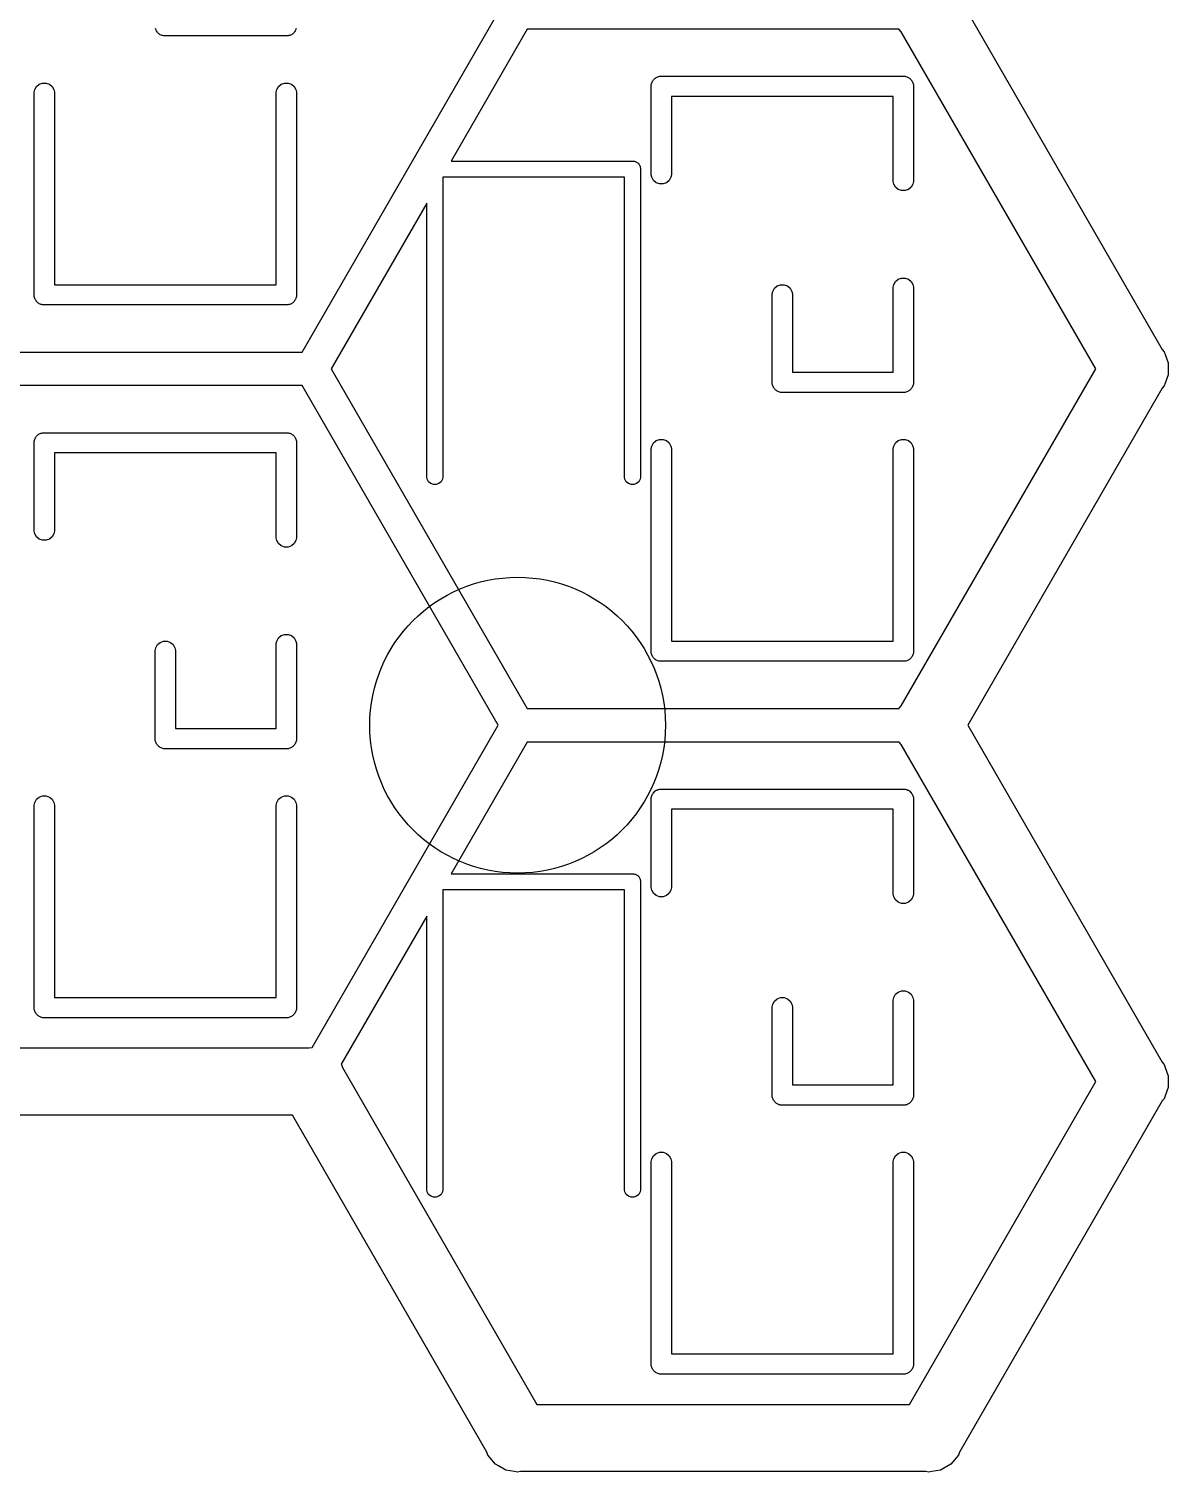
# Model space of a CAD drawing. Extents: x -0.7 to 56.4, y -0.3 to 45.3.
# Drawn here: x 47.88 to 56.36, y -0.25 to 10.48 of the extents above; entities that cross this region are included whole.
import ezdxf

# ---------------------------------------------------------------- set-up
doc = ezdxf.new("R2010")
doc.units = 0
doc.header["$MEASUREMENT"] = 0
doc.layers.add('BLACK', color=7, linetype='CONTINUOUS')

msp = doc.modelspace()

# ---------------------------------------------------------------- linework, layer by layer
at = {"layer": 'BLACK', "linetype": 'CONTINUOUS'}
for p, q in [((49.9171, 8.075), (51.3749, 10.6)), ((54.8679, 10.6), (56.3148, 8.09393)), ((48.8278, 10.474), (48.8266, 10.4805)), ((48.8311, 10.4682), (48.8278, 10.474)), ((48.8334, 10.4619), (48.8311, 10.4682)), ((48.8377, 10.4568), (48.8334, 10.4619)), ((48.841, 10.451), (48.8377, 10.4568)), ((48.8461, 10.4468), (48.841, 10.451)), ((48.8504, 10.4417), (48.8461, 10.4468)), ((48.8562, 10.4383), (48.8504, 10.4417)), ((48.8613, 10.434), (48.8562, 10.4383)), ((48.8675, 10.4318), (48.8613, 10.434)), ((48.8733, 10.4284), (48.8675, 10.4318)), ((48.8799, 10.4273), (48.8733, 10.4284)), ((48.8861, 10.425), (48.8799, 10.4273)), ((48.8928, 10.425), (48.8861, 10.425)), ((49.8059, 10.425), (48.8928, 10.425)), ((48.8928, 10.425), (48.8928, 10.425)), ((49.8126, 10.425), (49.8059, 10.425)), ((49.8059, 10.425), (49.8059, 10.425)), ((49.8188, 10.4273), (49.8126, 10.425)), ((49.8254, 10.4284), (49.8188, 10.4273)), ((49.8312, 10.4318), (49.8254, 10.4284)), ((49.8374, 10.434), (49.8312, 10.4318)), ((49.8425, 10.4383), (49.8374, 10.434)), ((49.8483, 10.4417), (49.8425, 10.4383)), ((49.8526, 10.4468), (49.8483, 10.4417)), ((49.8577, 10.451), (49.8526, 10.4468)), ((49.861, 10.4568), (49.8577, 10.451)), ((49.8653, 10.4619), (49.861, 10.4568)), ((49.8676, 10.4682), (49.8653, 10.4619)), ((49.8709, 10.474), (49.8676, 10.4682)), ((49.8721, 10.4805), (49.8709, 10.474)), ((51.5914, 10.475), (51.0256, 9.495)), ((54.3587, 10.475), (51.5914, 10.475)), ((54.3594, 10.4731), (54.3587, 10.475)), ((54.3736, 10.4561), (54.3594, 10.4731)), ((55.8205, 7.95), (54.3736, 10.4561)), ((52.521, 10.0818), (52.5233, 10.0881)), ((52.5233, 10.0881), (52.5276, 10.0932)), ((52.5276, 10.0932), (52.5309, 10.099)), ((52.5309, 10.099), (52.536, 10.1032)), ((52.536, 10.1032), (52.5403, 10.1083)), ((52.5403, 10.1083), (52.5461, 10.1117)), ((52.5461, 10.1117), (52.5512, 10.116)), ((52.5512, 10.116), (52.5575, 10.1182)), ((52.5575, 10.1182), (52.5632, 10.1216)), ((52.5632, 10.1216), (52.5698, 10.1227)), ((52.5698, 10.1227), (52.5761, 10.125)), ((52.5761, 10.125), (52.5827, 10.125)), ((52.5827, 10.125), (52.5827, 10.125)), ((52.5827, 10.125), (54.3958, 10.125)), ((54.3958, 10.125), (54.4025, 10.125)), ((54.3958, 10.125), (54.3958, 10.125)), ((54.4025, 10.125), (54.4088, 10.1227)), ((54.4088, 10.1227), (54.4153, 10.1216)), ((54.4153, 10.1216), (54.4211, 10.1182)), ((54.4211, 10.1182), (54.4274, 10.116)), ((54.4274, 10.116), (54.4325, 10.1117)), ((54.4325, 10.1117), (54.4382, 10.1083)), ((54.4382, 10.1083), (54.4425, 10.1032)), ((54.4425, 10.1032), (54.4476, 10.099)), ((54.4476, 10.099), (54.451, 10.0932)), ((54.451, 10.0932), (54.4552, 10.0881)), ((54.4552, 10.0881), (54.4575, 10.0818)), ((47.9243, 10.0066), (47.9278, 10.026)), ((47.9243, 8.49345), (47.9243, 10.0066)), ((47.9278, 10.026), (47.941, 10.049)), ((47.941, 10.049), (47.9613, 10.066)), ((47.9613, 10.066), (47.9861, 10.075)), ((47.9861, 10.075), (48.0126, 10.075)), ((48.0126, 10.075), (48.0374, 10.066)), ((48.0374, 10.066), (48.0577, 10.049)), ((48.0577, 10.049), (48.0709, 10.026)), ((48.0709, 10.026), (48.0743, 10.0066)), ((48.0743, 10.0066), (48.0743, 8.575)), ((49.7243, 10.0066), (49.7278, 10.026)), ((49.7243, 8.575), (49.7243, 10.0066)), ((49.7278, 10.026), (49.741, 10.049)), ((49.741, 10.049), (49.7613, 10.066)), ((49.7613, 10.066), (49.7861, 10.075)), ((49.7861, 10.075), (49.8126, 10.075)), ((49.8126, 10.075), (49.8374, 10.066)), ((49.8374, 10.066), (49.8577, 10.049)), ((49.8577, 10.049), (49.8709, 10.026)), ((49.8709, 10.026), (49.8743, 10.0066)), ((49.8743, 10.0066), (49.8743, 8.49344)), ((52.5143, 10.0632), (52.5166, 10.0695)), ((52.5143, 10.0566), (52.5143, 10.0632)), ((52.5143, 9.39344), (52.5143, 10.0566)), ((52.5143, 10.0566), (52.5143, 10.0566)), ((52.5166, 10.0695), (52.5177, 10.076)), ((52.5177, 10.076), (52.521, 10.0818)), ((54.4575, 10.0818), (54.4608, 10.076)), ((54.4608, 10.076), (54.462, 10.0695)), ((54.462, 10.0695), (54.4643, 10.0632)), ((54.4643, 10.0632), (54.4643, 10.0566)), ((54.4643, 10.0566), (54.4643, 10.0566)), ((54.4643, 10.0566), (54.4643, 9.34344)), ((54.3143, 9.975), (52.6643, 9.975)), ((52.6643, 9.975), (52.6643, 9.39344)), ((54.3143, 9.34344), (54.3143, 9.975)), ((51.0256, 9.495), (52.3795, 9.495)), ((52.3795, 9.495), (52.3795, 9.495)), ((52.3795, 9.495), (52.3849, 9.495)), ((52.3849, 9.495), (52.3899, 9.49318)), ((52.3899, 9.49318), (52.3951, 9.49225)), ((52.3951, 9.49225), (52.3997, 9.48959)), ((52.3997, 9.48959), (52.4047, 9.48776)), ((52.4047, 9.48776), (52.4088, 9.48433)), ((52.4088, 9.48433), (52.4134, 9.48167)), ((52.4134, 9.48167), (52.4169, 9.47759)), ((52.4169, 9.47759), (52.421, 9.47416)), ((52.421, 9.47416), (52.4236, 9.46955)), ((52.4236, 9.46955), (52.427, 9.46546)), ((52.427, 9.46546), (52.4289, 9.46045)), ((52.4289, 9.46045), (52.4315, 9.45584)), ((52.4315, 9.45584), (52.4325, 9.45059)), ((52.4325, 9.45059), (52.4343, 9.44558)), ((52.4343, 9.44558), (52.4343, 9.44025)), ((52.3143, 9.375), (50.9643, 9.375)), ((50.9643, 9.375), (50.9643, 7.14475)), ((52.3143, 7.14475), (52.3143, 9.375)), ((52.4343, 9.44025), (52.4343, 9.44025)), ((52.4343, 9.44025), (52.4343, 7.14475)), ((52.5177, 9.37395), (52.5143, 9.39344)), ((52.5309, 9.35105), (52.5177, 9.37395)), ((52.5512, 9.33405), (52.5309, 9.35105)), ((52.6476, 9.35105), (52.6274, 9.33405)), ((52.6608, 9.37395), (52.6476, 9.35105)), ((52.6643, 9.39344), (52.6608, 9.37395)), ((54.3177, 9.32395), (54.3143, 9.34344)), ((54.4643, 9.34344), (54.4608, 9.32395)), ((52.5761, 9.325), (52.5512, 9.33405)), ((52.6025, 9.325), (52.5761, 9.325)), ((52.6274, 9.33405), (52.6025, 9.325)), ((54.3309, 9.30105), (54.3177, 9.32395)), ((54.3512, 9.28405), (54.3309, 9.30105)), ((54.3761, 9.275), (54.3512, 9.28405)), ((54.4025, 9.275), (54.3761, 9.275)), ((54.4274, 9.28405), (54.4025, 9.275)), ((54.4476, 9.30105), (54.4274, 9.28405)), ((54.4608, 9.32395), (54.4476, 9.30105)), ((50.8443, 9.1809), (50.1336, 7.95)), ((50.8443, 7.14475), (50.8443, 9.1809)), ((54.3177, 8.57605), (54.3309, 8.59895)), ((54.3309, 8.59895), (54.3512, 8.61595)), ((54.3512, 8.61595), (54.3761, 8.625)), ((54.3761, 8.625), (54.4025, 8.625)), ((54.4025, 8.625), (54.4274, 8.61595)), ((54.4274, 8.61595), (54.4476, 8.59895)), ((54.4476, 8.59895), (54.4608, 8.57605)), ((47.9243, 8.49344), (47.9243, 8.49345)), ((47.9243, 8.48678), (47.9243, 8.49344)), ((47.9266, 8.48052), (47.9243, 8.48678)), ((47.9278, 8.47396), (47.9266, 8.48052)), ((48.0743, 8.575), (49.7243, 8.575)), ((49.8721, 8.48052), (49.8709, 8.47395)), ((49.8743, 8.48678), (49.8721, 8.48052)), ((49.8743, 8.49344), (49.8743, 8.49344)), ((49.8743, 8.49344), (49.8743, 8.48678)), ((53.4143, 8.50655), (53.4177, 8.52605)), ((53.4143, 7.86322), (53.4143, 8.50655)), ((53.4177, 8.52605), (53.4309, 8.54895)), ((53.4309, 8.54895), (53.4512, 8.56595)), ((53.4512, 8.56595), (53.4761, 8.575)), ((53.4761, 8.575), (53.5025, 8.575)), ((53.5025, 8.575), (53.5274, 8.56595)), ((53.5274, 8.56595), (53.5476, 8.54895)), ((53.5476, 8.54895), (53.5608, 8.52605)), ((53.5608, 8.52605), (53.5643, 8.50656)), ((53.5643, 8.50656), (53.5643, 7.925)), ((54.3143, 8.55655), (54.3177, 8.57605)), ((54.3143, 7.925), (54.3143, 8.55655)), ((54.4608, 8.57605), (54.4643, 8.55656)), ((54.4643, 8.55656), (54.4643, 7.84344)), ((47.9311, 8.46819), (47.9278, 8.47396)), ((47.9334, 8.46192), (47.9311, 8.46819)), ((47.9377, 8.45682), (47.9334, 8.46192)), ((47.941, 8.45105), (47.9377, 8.45682)), ((47.9461, 8.44677), (47.941, 8.45105)), ((47.9504, 8.44166), (47.9461, 8.44677)), ((47.9562, 8.43833), (47.9504, 8.44166)), ((47.9613, 8.43405), (47.9562, 8.43833)), ((47.9675, 8.43177), (47.9613, 8.43405)), ((47.9733, 8.42844), (47.9675, 8.43177)), ((47.9799, 8.42728), (47.9733, 8.42844)), ((47.9861, 8.425), (47.9799, 8.42728)), ((47.9928, 8.425), (47.9861, 8.425)), ((49.8059, 8.425), (47.9928, 8.425)), ((47.9928, 8.425), (47.9928, 8.425)), ((49.8126, 8.425), (49.8059, 8.425)), ((49.8059, 8.425), (49.8059, 8.425)), ((49.8188, 8.42728), (49.8126, 8.425)), ((49.8254, 8.42844), (49.8188, 8.42728)), ((49.8312, 8.43177), (49.8254, 8.42844)), ((49.8374, 8.43405), (49.8312, 8.43177)), ((49.8425, 8.43833), (49.8374, 8.43405)), ((49.8483, 8.44166), (49.8425, 8.43833)), ((49.8526, 8.44677), (49.8483, 8.44166)), ((49.8577, 8.45105), (49.8526, 8.44677)), ((49.861, 8.45682), (49.8577, 8.45105)), ((49.8653, 8.46192), (49.861, 8.45682)), ((49.8676, 8.46818), (49.8653, 8.46192)), ((49.8709, 8.47395), (49.8676, 8.46818)), ((47.0015, 8.075), (49.9171, 8.075)), ((56.3148, 8.09393), (56.329, 8.07693)), ((56.329, 8.07693), (56.3366, 8.05607)), ((56.3366, 8.05607), (56.3366, 8.05606)), ((56.3366, 8.05606), (56.3592, 7.99408)), ((50.1336, 7.95), (51.5914, 5.425)), ((54.3736, 5.44394), (55.8205, 7.95)), ((56.3592, 7.99408), (56.3592, 7.95)), ((56.3592, 7.95), (56.3592, 7.90592)), ((53.4143, 7.83678), (53.4143, 7.86322)), ((53.4166, 7.83051), (53.4143, 7.83678)), ((53.5643, 7.925), (54.3143, 7.925)), ((54.4643, 7.83678), (54.462, 7.83051)), ((54.4643, 7.84344), (54.4643, 7.84344)), ((54.4643, 7.84344), (54.4643, 7.83678)), ((56.3366, 7.84393), (56.329, 7.82307)), ((56.3592, 7.90592), (56.3366, 7.84394)), ((56.3366, 7.84394), (56.3366, 7.84393)), ((49.9171, 7.825), (47.0015, 7.825)), ((51.3749, 5.3), (49.9171, 7.825)), ((53.4177, 7.82395), (53.4166, 7.83051)), ((53.421, 7.81819), (53.4177, 7.82395)), ((53.4233, 7.81192), (53.421, 7.81819)), ((53.4276, 7.80681), (53.4233, 7.81192)), ((53.4309, 7.80105), (53.4276, 7.80681)), ((53.436, 7.79677), (53.4309, 7.80105)), ((53.4403, 7.79166), (53.436, 7.79677)), ((53.4461, 7.78833), (53.4403, 7.79166)), ((53.4512, 7.78405), (53.4461, 7.78833)), ((53.4575, 7.78177), (53.4512, 7.78405)), ((53.4632, 7.77844), (53.4575, 7.78177)), ((53.4698, 7.77728), (53.4632, 7.77844)), ((53.4761, 7.775), (53.4698, 7.77728)), ((53.4827, 7.775), (53.4761, 7.775)), ((54.3958, 7.775), (53.4827, 7.775)), ((53.4827, 7.775), (53.4827, 7.775)), ((54.4025, 7.775), (54.3958, 7.775)), ((54.3958, 7.775), (54.3958, 7.775)), ((54.4088, 7.77728), (54.4025, 7.775)), ((54.4153, 7.77844), (54.4088, 7.77728)), ((54.4211, 7.78177), (54.4153, 7.77844)), ((54.4274, 7.78405), (54.4211, 7.78177)), ((54.4325, 7.78833), (54.4274, 7.78405)), ((54.4382, 7.79166), (54.4325, 7.78833)), ((54.4425, 7.79676), (54.4382, 7.79166)), ((54.4476, 7.80105), (54.4425, 7.79676)), ((54.451, 7.80682), (54.4476, 7.80105)), ((54.4552, 7.81192), (54.451, 7.80682)), ((54.4575, 7.81818), (54.4552, 7.81192)), ((54.4608, 7.82395), (54.4575, 7.81818)), ((54.462, 7.83051), (54.4608, 7.82395)), ((56.3148, 7.80607), (54.8679, 5.3)), ((56.329, 7.82307), (56.3148, 7.80607)), ((47.9243, 7.41322), (47.9266, 7.41949)), ((47.9243, 7.40656), (47.9243, 7.41322)), ((47.9243, 7.40655), (47.9243, 7.40656)), ((47.9243, 6.74344), (47.9243, 7.40655)), ((47.9266, 7.41949), (47.9278, 7.42605)), ((47.9278, 7.42605), (47.9311, 7.43181)), ((47.9311, 7.43181), (47.9334, 7.43808)), ((47.9334, 7.43808), (47.9377, 7.44318)), ((47.9377, 7.44318), (47.941, 7.44895)), ((47.941, 7.44895), (47.9461, 7.45323)), ((47.9461, 7.45323), (47.9504, 7.45834)), ((47.9504, 7.45834), (47.9562, 7.46167)), ((47.9562, 7.46167), (47.9613, 7.46595)), ((47.9613, 7.46595), (47.9675, 7.46823)), ((47.9675, 7.46823), (47.9733, 7.47156)), ((47.9733, 7.47156), (47.9799, 7.47272)), ((47.9799, 7.47272), (47.9861, 7.475)), ((47.9861, 7.475), (47.9928, 7.475)), ((47.9928, 7.475), (47.9928, 7.475)), ((47.9928, 7.475), (49.8059, 7.475)), ((49.8059, 7.475), (49.8126, 7.475)), ((49.8059, 7.475), (49.8059, 7.475)), ((49.8126, 7.475), (49.8188, 7.47272)), ((49.8188, 7.47272), (49.8254, 7.47156)), ((49.8254, 7.47156), (49.8312, 7.46823)), ((49.8312, 7.46823), (49.8374, 7.46595)), ((49.8374, 7.46595), (49.8425, 7.46167)), ((49.8425, 7.46167), (49.8483, 7.45834)), ((49.8483, 7.45834), (49.8526, 7.45323)), ((49.8526, 7.45323), (49.8577, 7.44895)), ((49.8577, 7.44895), (49.861, 7.44318)), ((49.861, 7.44318), (49.8653, 7.43808)), ((49.8653, 7.43808), (49.8676, 7.43182)), ((49.8676, 7.43182), (49.8709, 7.42605)), ((49.8709, 7.42605), (49.8721, 7.41948)), ((49.8721, 7.41948), (49.8743, 7.41322)), ((49.8743, 7.41322), (49.8743, 7.40656)), ((49.8743, 7.40656), (49.8743, 7.40656)), ((49.8743, 7.40656), (49.8743, 6.69344)), ((52.5309, 7.39895), (52.5512, 7.41595)), ((52.5512, 7.41595), (52.5761, 7.425)), ((52.5761, 7.425), (52.6025, 7.425)), ((52.6025, 7.425), (52.6274, 7.41595)), ((52.6274, 7.41595), (52.6476, 7.39895)), ((54.3309, 7.39895), (54.3512, 7.41595)), ((54.3512, 7.41595), (54.3761, 7.425)), ((54.3761, 7.425), (54.4025, 7.425)), ((54.4025, 7.425), (54.4274, 7.41595)), ((54.4274, 7.41595), (54.4476, 7.39895)), ((49.7243, 7.325), (48.0743, 7.325)), ((48.0743, 7.325), (48.0743, 6.74344)), ((49.7243, 6.69344), (49.7243, 7.325)), ((52.5143, 7.35656), (52.5177, 7.37605)), ((52.5143, 5.84345), (52.5143, 7.35656)), ((52.5177, 7.37605), (52.5309, 7.39895)), ((52.6476, 7.39895), (52.6608, 7.37605)), ((52.6608, 7.37605), (52.6643, 7.35656)), ((52.6643, 7.35656), (52.6643, 5.925)), ((54.3143, 7.35655), (54.3177, 7.37605)), ((54.3143, 5.925), (54.3143, 7.35655)), ((54.3177, 7.37605), (54.3309, 7.39895)), ((54.4476, 7.39895), (54.4608, 7.37605)), ((54.4608, 7.37605), (54.4643, 7.35656)), ((54.4643, 7.35656), (54.4643, 5.84344)), ((50.847, 7.12916), (50.8443, 7.14475)), ((50.8576, 7.11084), (50.847, 7.12916)), ((50.8738, 7.09724), (50.8576, 7.11084)), ((50.8937, 7.09), (50.8738, 7.09724)), ((50.9149, 7.09), (50.8937, 7.09)), ((50.9347, 7.09724), (50.9149, 7.09)), ((50.951, 7.11084), (50.9347, 7.09724)), ((50.9615, 7.12916), (50.951, 7.11084)), ((50.9643, 7.14475), (50.9615, 7.12916)), ((52.317, 7.12916), (52.3143, 7.14475)), ((52.3276, 7.11084), (52.317, 7.12916)), ((52.3438, 7.09724), (52.3276, 7.11084)), ((52.3637, 7.09), (52.3438, 7.09724)), ((52.3849, 7.09), (52.3637, 7.09)), ((52.4047, 7.09724), (52.3849, 7.09)), ((52.421, 7.11084), (52.4047, 7.09724)), ((52.4315, 7.12916), (52.421, 7.11084)), ((52.4343, 7.14475), (52.4315, 7.12916)), ((47.9278, 6.72395), (47.9243, 6.74344)), ((47.941, 6.70105), (47.9278, 6.72395)), ((47.9613, 6.68405), (47.941, 6.70105)), ((47.9861, 6.675), (47.9613, 6.68405)), ((48.0126, 6.675), (47.9861, 6.675)), ((48.0374, 6.68405), (48.0126, 6.675)), ((48.0577, 6.70105), (48.0374, 6.68405)), ((48.0709, 6.72395), (48.0577, 6.70105)), ((48.0743, 6.74344), (48.0709, 6.72395)), ((49.7278, 6.67395), (49.7243, 6.69344)), ((49.741, 6.65105), (49.7278, 6.67395)), ((49.8709, 6.67395), (49.8577, 6.65105)), ((49.8743, 6.69344), (49.8709, 6.67395)), ((49.7613, 6.63405), (49.741, 6.65105)), ((49.7861, 6.625), (49.7613, 6.63405)), ((49.8126, 6.625), (49.7861, 6.625)), ((49.8374, 6.63405), (49.8126, 6.625)), ((49.8577, 6.65105), (49.8374, 6.63405)), ((48.841, 5.89895), (48.8613, 5.91595)), ((48.8613, 5.91595), (48.8861, 5.925)), ((48.8861, 5.925), (48.9126, 5.925)), ((48.9126, 5.925), (48.9374, 5.91595)), ((48.9374, 5.91595), (48.9577, 5.89895)), ((49.7243, 5.90655), (49.7278, 5.92605)), ((49.7243, 5.275), (49.7243, 5.90655)), ((49.7278, 5.92605), (49.741, 5.94895)), ((49.741, 5.94895), (49.7613, 5.96595)), ((49.7613, 5.96595), (49.7861, 5.975)), ((49.7861, 5.975), (49.8126, 5.975)), ((49.8126, 5.975), (49.8374, 5.96595)), ((49.8374, 5.96595), (49.8577, 5.94895)), ((49.8577, 5.94895), (49.8709, 5.92605)), ((49.8709, 5.92605), (49.8743, 5.90656)), ((49.8743, 5.90656), (49.8743, 5.19344)), ((52.6643, 5.925), (54.3143, 5.925)), ((48.8243, 5.85656), (48.8278, 5.87605)), ((48.8243, 5.21322), (48.8243, 5.85656)), ((48.8278, 5.87605), (48.841, 5.89895)), ((48.9577, 5.89895), (48.9709, 5.87605)), ((48.9709, 5.87605), (48.9743, 5.85656)), ((48.9743, 5.85656), (48.9743, 5.275)), ((52.5143, 5.84344), (52.5143, 5.84345)), ((52.5143, 5.83678), (52.5143, 5.84344)), ((52.5166, 5.83051), (52.5143, 5.83678)), ((52.5177, 5.82395), (52.5166, 5.83051)), ((52.521, 5.81818), (52.5177, 5.82395)), ((52.5233, 5.81192), (52.521, 5.81818)), ((52.5276, 5.80682), (52.5233, 5.81192)), ((52.5309, 5.80105), (52.5276, 5.80682)), ((52.536, 5.79676), (52.5309, 5.80105)), ((52.5403, 5.79166), (52.536, 5.79676)), ((54.4425, 5.79676), (54.4382, 5.79166)), ((54.4476, 5.80105), (54.4425, 5.79676)), ((54.451, 5.80682), (54.4476, 5.80105)), ((54.4552, 5.81192), (54.451, 5.80682)), ((54.4575, 5.81818), (54.4552, 5.81192)), ((54.4608, 5.82395), (54.4575, 5.81818)), ((54.462, 5.83052), (54.4608, 5.82395)), ((54.4643, 5.83678), (54.462, 5.83052)), ((54.4643, 5.84344), (54.4643, 5.84344)), ((54.4643, 5.84344), (54.4643, 5.83678)), ((52.5461, 5.78833), (52.5403, 5.79166)), ((52.5512, 5.78405), (52.5461, 5.78833)), ((52.5575, 5.78177), (52.5512, 5.78405)), ((52.5632, 5.77844), (52.5575, 5.78177)), ((52.5698, 5.77728), (52.5632, 5.77844)), ((52.5761, 5.775), (52.5698, 5.77728)), ((52.5827, 5.775), (52.5761, 5.775)), ((54.3958, 5.775), (52.5827, 5.775)), ((52.5827, 5.775), (52.5827, 5.775)), ((54.4025, 5.775), (54.3958, 5.775)), ((54.3958, 5.775), (54.3958, 5.775)), ((54.4088, 5.77728), (54.4025, 5.775)), ((54.4153, 5.77844), (54.4088, 5.77728)), ((54.4211, 5.78177), (54.4153, 5.77844)), ((54.4274, 5.78405), (54.4211, 5.78177)), ((54.4325, 5.78833), (54.4274, 5.78405)), ((54.4382, 5.79166), (54.4325, 5.78833)), ((51.5914, 5.425), (54.3587, 5.425)), ((54.3587, 5.425), (54.3594, 5.42693)), ((54.3594, 5.42693), (54.3736, 5.44394)), ((48.9743, 5.275), (49.7243, 5.275)), ((49.9913, 2.9035), (51.3749, 5.3)), ((54.8679, 5.3), (56.3148, 2.79393)), ((48.8243, 5.18678), (48.8243, 5.21322)), ((48.8266, 5.18051), (48.8243, 5.18678)), ((48.8278, 5.17395), (48.8266, 5.18051)), ((48.8311, 5.16819), (48.8278, 5.17395)), ((48.8334, 5.16192), (48.8311, 5.16819)), ((48.8377, 5.15681), (48.8334, 5.16192)), ((48.841, 5.15105), (48.8377, 5.15681)), ((49.861, 5.15682), (49.8577, 5.15105)), ((49.8653, 5.16192), (49.861, 5.15682)), ((49.8676, 5.16818), (49.8653, 5.16192)), ((49.8709, 5.17395), (49.8676, 5.16818)), ((49.8721, 5.18051), (49.8709, 5.17395)), ((49.8743, 5.18678), (49.8721, 5.18051)), ((49.8743, 5.19344), (49.8743, 5.19344)), ((49.8743, 5.19344), (49.8743, 5.18678)), ((51.5914, 5.175), (51.0256, 4.195)), ((54.3587, 5.175), (51.5914, 5.175)), ((54.3594, 5.17307), (54.3587, 5.175)), ((54.3736, 5.15606), (54.3594, 5.17307)), ((55.8205, 2.65), (54.3736, 5.15606)), ((48.8461, 5.14677), (48.841, 5.15105)), ((48.8504, 5.14166), (48.8461, 5.14677)), ((48.8562, 5.13833), (48.8504, 5.14166)), ((48.8613, 5.13405), (48.8562, 5.13833)), ((48.8675, 5.13177), (48.8613, 5.13405)), ((48.8733, 5.12844), (48.8675, 5.13177)), ((48.8799, 5.12728), (48.8733, 5.12844)), ((48.8861, 5.125), (48.8799, 5.12728)), ((48.8928, 5.125), (48.8861, 5.125)), ((49.8059, 5.125), (48.8928, 5.125)), ((48.8928, 5.125), (48.8928, 5.125)), ((49.8126, 5.125), (49.8059, 5.125)), ((49.8059, 5.125), (49.8059, 5.125)), ((49.8188, 5.12728), (49.8126, 5.125)), ((49.8254, 5.12844), (49.8188, 5.12728)), ((49.8312, 5.13177), (49.8254, 5.12844)), ((49.8374, 5.13405), (49.8312, 5.13177)), ((49.8425, 5.13833), (49.8374, 5.13405)), ((49.8483, 5.14166), (49.8425, 5.13833)), ((49.8526, 5.14676), (49.8483, 5.14166)), ((49.8577, 5.15105), (49.8526, 5.14676)), ((47.9243, 4.70656), (47.9278, 4.72605)), ((47.9278, 4.72605), (47.941, 4.74895)), ((47.941, 4.74895), (47.9613, 4.76595)), ((47.9613, 4.76595), (47.9861, 4.775)), ((47.9861, 4.775), (48.0126, 4.775)), ((48.0126, 4.775), (48.0374, 4.76595)), ((48.0374, 4.76595), (48.0577, 4.74895)), ((48.0577, 4.74895), (48.0709, 4.72605)), ((48.0709, 4.72605), (48.0743, 4.70656)), ((49.7243, 4.70656), (49.7278, 4.72605)), ((49.7278, 4.72605), (49.741, 4.74895)), ((49.741, 4.74895), (49.7613, 4.76595)), ((49.7613, 4.76595), (49.7861, 4.775)), ((49.7861, 4.775), (49.8126, 4.775)), ((49.8126, 4.775), (49.8374, 4.76595)), ((49.8374, 4.76595), (49.8577, 4.74895)), ((49.8577, 4.74895), (49.8709, 4.72605)), ((49.8709, 4.72605), (49.8743, 4.70656)), ((52.5143, 4.76322), (52.5166, 4.76949)), ((52.5143, 4.75656), (52.5143, 4.76322)), ((52.5143, 4.75655), (52.5143, 4.75656)), ((52.5143, 4.09344), (52.5143, 4.75655)), ((52.5166, 4.76949), (52.5177, 4.77605)), ((52.5177, 4.77605), (52.521, 4.78181)), ((52.521, 4.78181), (52.5233, 4.78808)), ((52.5233, 4.78808), (52.5276, 4.79318)), ((52.5276, 4.79318), (52.5309, 4.79895)), ((52.5309, 4.79895), (52.536, 4.80323)), ((52.536, 4.80323), (52.5403, 4.80834)), ((52.5403, 4.80834), (52.5461, 4.81167)), ((52.5461, 4.81167), (52.5512, 4.81595)), ((52.5512, 4.81595), (52.5575, 4.81823)), ((52.5575, 4.81823), (52.5632, 4.82156)), ((52.5632, 4.82156), (52.5698, 4.82272)), ((52.5698, 4.82272), (52.5761, 4.825)), ((52.5761, 4.825), (52.5827, 4.825)), ((52.5827, 4.825), (52.5827, 4.825)), ((52.5827, 4.825), (54.3958, 4.825)), ((54.3958, 4.825), (54.4025, 4.825)), ((54.3958, 4.825), (54.3958, 4.825)), ((54.4025, 4.825), (54.4088, 4.82272)), ((54.4088, 4.82272), (54.4153, 4.82156)), ((54.4153, 4.82156), (54.4211, 4.81823)), ((54.4211, 4.81823), (54.4274, 4.81595)), ((54.4274, 4.81595), (54.4325, 4.81167)), ((54.4325, 4.81167), (54.4382, 4.80834)), ((54.4382, 4.80834), (54.4425, 4.80323)), ((54.4425, 4.80323), (54.4476, 4.79895)), ((54.4476, 4.79895), (54.451, 4.79318)), ((54.451, 4.79318), (54.4552, 4.78808)), ((54.4552, 4.78808), (54.4575, 4.78182)), ((54.4575, 4.78182), (54.4608, 4.77605)), ((54.4608, 4.77605), (54.462, 4.76948)), ((54.462, 4.76948), (54.4643, 4.76322)), ((54.4643, 4.76322), (54.4643, 4.75656)), ((54.4643, 4.75656), (54.4643, 4.75656)), ((54.4643, 4.75656), (54.4643, 4.04344)), ((47.9243, 3.19345), (47.9243, 4.70656)), ((48.0743, 4.70656), (48.0743, 3.275)), ((49.7243, 3.275), (49.7243, 4.70656)), ((49.8743, 4.70656), (49.8743, 3.19344)), ((54.3143, 4.675), (52.6643, 4.675)), ((52.6643, 4.675), (52.6643, 4.09344)), ((54.3143, 4.04344), (54.3143, 4.675)), ((51.0256, 4.195), (52.3795, 4.195)), ((52.3795, 4.195), (52.3795, 4.195)), ((52.3795, 4.195), (52.3849, 4.195)), ((52.3849, 4.195), (52.3899, 4.19318)), ((52.3899, 4.19318), (52.3951, 4.19225)), ((52.3951, 4.19225), (52.3997, 4.18959)), ((52.3997, 4.18959), (52.4047, 4.18776)), ((52.4047, 4.18776), (52.4088, 4.18433)), ((52.4088, 4.18433), (52.4134, 4.18167)), ((52.4134, 4.18167), (52.4169, 4.17759)), ((52.4169, 4.17759), (52.421, 4.17416)), ((52.421, 4.17416), (52.4236, 4.16955)), ((52.4236, 4.16955), (52.427, 4.16546)), ((52.427, 4.16546), (52.4289, 4.16045)), ((52.4289, 4.16045), (52.4315, 4.15584)), ((52.4315, 4.15584), (52.4325, 4.15059)), ((52.4325, 4.15059), (52.4343, 4.14558)), ((52.4343, 4.14558), (52.4343, 4.14025)), ((52.4343, 4.14025), (52.4343, 4.14025)), ((52.4343, 4.14025), (52.4343, 1.84475)), ((52.5177, 4.07395), (52.5143, 4.09344)), ((52.6643, 4.09344), (52.6608, 4.07395)), ((52.3143, 4.075), (50.9643, 4.075)), ((50.9643, 4.075), (50.9643, 1.84475)), ((52.3143, 1.84475), (52.3143, 4.075)), ((52.5309, 4.05105), (52.5177, 4.07395)), ((52.5512, 4.03405), (52.5309, 4.05105)), ((52.5761, 4.025), (52.5512, 4.03405)), ((52.6025, 4.025), (52.5761, 4.025)), ((52.6274, 4.03405), (52.6025, 4.025)), ((52.6476, 4.05105), (52.6274, 4.03405)), ((52.6608, 4.07395), (52.6476, 4.05105)), ((54.3177, 4.02395), (54.3143, 4.04344)), ((54.3309, 4.00105), (54.3177, 4.02395)), ((54.3512, 3.98405), (54.3309, 4.00105)), ((54.3761, 3.975), (54.3512, 3.98405)), ((54.4025, 3.975), (54.3761, 3.975)), ((54.4274, 3.98405), (54.4025, 3.975)), ((54.4476, 4.00105), (54.4274, 3.98405)), ((54.4608, 4.02395), (54.4476, 4.00105)), ((54.4643, 4.04344), (54.4608, 4.02395)), ((50.8443, 3.8809), (50.2078, 2.7785)), ((50.8443, 1.84475), (50.8443, 3.8809)), ((48.0743, 3.275), (49.7243, 3.275)), ((53.4143, 3.20655), (53.4177, 3.22605)), ((53.4177, 3.22605), (53.4309, 3.24895)), ((53.4309, 3.24895), (53.4512, 3.26595)), ((53.4512, 3.26595), (53.4761, 3.275)), ((53.4761, 3.275), (53.5025, 3.275)), ((53.5025, 3.275), (53.5274, 3.26595)), ((53.5274, 3.26595), (53.5476, 3.24895)), ((53.5476, 3.24895), (53.5608, 3.22605)), ((53.5608, 3.22605), (53.5643, 3.20656)), ((54.3143, 3.25655), (54.3177, 3.27605)), ((54.3143, 2.625), (54.3143, 3.25655)), ((54.3177, 3.27605), (54.3309, 3.29895)), ((54.3309, 3.29895), (54.3512, 3.31595)), ((54.3512, 3.31595), (54.3761, 3.325)), ((54.3761, 3.325), (54.4025, 3.325)), ((54.4025, 3.325), (54.4274, 3.31595)), ((54.4274, 3.31595), (54.4476, 3.29895)), ((54.4476, 3.29895), (54.4608, 3.27605)), ((54.4608, 3.27605), (54.4643, 3.25656)), ((54.4643, 3.25656), (54.4643, 2.54344)), ((47.9243, 3.19344), (47.9243, 3.19345)), ((47.9243, 3.18678), (47.9243, 3.19344)), ((47.9266, 3.18051), (47.9243, 3.18678)), ((47.9278, 3.17395), (47.9266, 3.18051)), ((47.9311, 3.16819), (47.9278, 3.17395)), ((47.9334, 3.16192), (47.9311, 3.16819)), ((47.9377, 3.15682), (47.9334, 3.16192)), ((47.941, 3.15105), (47.9377, 3.15682)), ((47.9461, 3.14677), (47.941, 3.15105)), ((47.9504, 3.14166), (47.9461, 3.14677)), ((47.9562, 3.13833), (47.9504, 3.14166)), ((47.9613, 3.13405), (47.9562, 3.13833)), ((47.9675, 3.13177), (47.9613, 3.13405)), ((47.9733, 3.12844), (47.9675, 3.13177)), ((47.9799, 3.12728), (47.9733, 3.12844)), ((47.9861, 3.125), (47.9799, 3.12728)), ((47.9928, 3.125), (47.9861, 3.125)), ((49.8059, 3.125), (47.9928, 3.125)), ((47.9928, 3.125), (47.9928, 3.125)), ((49.8126, 3.125), (49.8059, 3.125)), ((49.8059, 3.125), (49.8059, 3.125)), ((49.8188, 3.12728), (49.8126, 3.125)), ((49.8254, 3.12844), (49.8188, 3.12728)), ((49.8312, 3.13177), (49.8254, 3.12844)), ((49.8374, 3.13405), (49.8312, 3.13177)), ((49.8425, 3.13833), (49.8374, 3.13405)), ((49.8483, 3.14166), (49.8425, 3.13833)), ((49.8526, 3.14677), (49.8483, 3.14166)), ((49.8577, 3.15105), (49.8526, 3.14677)), ((49.861, 3.15682), (49.8577, 3.15105)), ((49.8653, 3.16192), (49.861, 3.15682)), ((49.8676, 3.16818), (49.8653, 3.16192)), ((49.8709, 3.17395), (49.8676, 3.16818)), ((49.8721, 3.18052), (49.8709, 3.17395)), ((49.8743, 3.18678), (49.8721, 3.18052)), ((49.8743, 3.19344), (49.8743, 3.19344)), ((49.8743, 3.19344), (49.8743, 3.18678)), ((53.4143, 2.56322), (53.4143, 3.20655)), ((53.5643, 3.20656), (53.5643, 2.625)), ((46.9512, 2.9), (49.9674, 2.9)), ((49.9674, 2.9), (49.9893, 2.90386)), ((49.9893, 2.90386), (49.9913, 2.9035)), ((56.3148, 2.79393), (56.329, 2.77693)), ((50.2078, 2.7785), (50.2091, 2.77693)), ((50.2091, 2.77693), (50.2167, 2.75605)), ((50.2167, 2.75605), (51.6636, 0.25)), ((56.329, 2.77693), (56.3366, 2.75607)), ((56.3366, 2.75607), (56.3366, 2.75606)), ((56.3366, 2.75606), (56.3592, 2.69408)), ((56.3592, 2.69408), (56.3592, 2.65)), ((53.5643, 2.625), (54.3143, 2.625)), ((54.4349, 0.25), (55.8205, 2.65)), ((56.3592, 2.60592), (56.3366, 2.54394)), ((56.3592, 2.65), (56.3592, 2.60592)), ((53.4143, 2.53678), (53.4143, 2.56322)), ((53.4166, 2.53051), (53.4143, 2.53678)), ((53.4177, 2.52395), (53.4166, 2.53051)), ((53.421, 2.51819), (53.4177, 2.52395)), ((53.4233, 2.51192), (53.421, 2.51819)), ((53.4276, 2.50681), (53.4233, 2.51192)), ((53.4309, 2.50105), (53.4276, 2.50681)), ((53.436, 2.49677), (53.4309, 2.50105)), ((53.4403, 2.49166), (53.436, 2.49677)), ((53.4461, 2.48833), (53.4403, 2.49166)), ((53.4512, 2.48405), (53.4461, 2.48833)), ((53.4575, 2.48177), (53.4512, 2.48405)), ((53.4632, 2.47844), (53.4575, 2.48177)), ((53.4698, 2.47728), (53.4632, 2.47844)), ((53.4761, 2.475), (53.4698, 2.47728)), ((53.4827, 2.475), (53.4761, 2.475)), ((54.3958, 2.475), (53.4827, 2.475)), ((53.4827, 2.475), (53.4827, 2.475)), ((54.4025, 2.475), (54.3958, 2.475)), ((54.3958, 2.475), (54.3958, 2.475)), ((54.4088, 2.47728), (54.4025, 2.475)), ((54.4153, 2.47844), (54.4088, 2.47728)), ((54.4211, 2.48177), (54.4153, 2.47844)), ((54.4274, 2.48405), (54.4211, 2.48177)), ((54.4325, 2.48833), (54.4274, 2.48405)), ((54.4382, 2.49166), (54.4325, 2.48833)), ((54.4425, 2.49676), (54.4382, 2.49166)), ((54.4476, 2.50105), (54.4425, 2.49676)), ((54.451, 2.50682), (54.4476, 2.50105)), ((54.4552, 2.51192), (54.451, 2.50682)), ((54.4575, 2.51818), (54.4552, 2.51192)), ((54.4608, 2.52395), (54.4575, 2.51818)), ((54.462, 2.53051), (54.4608, 2.52395)), ((54.4643, 2.53678), (54.462, 2.53051)), ((54.4643, 2.54344), (54.4643, 2.54344)), ((54.4643, 2.54344), (54.4643, 2.53678)), ((56.3148, 2.50607), (54.8067, -0.10606)), ((56.329, 2.52307), (56.3148, 2.50607)), ((56.3366, 2.54393), (56.329, 2.52307)), ((56.3366, 2.54394), (56.3366, 2.54393)), ((49.8449, 2.4), (47.0737, 2.4)), ((51.2918, -0.10606), (49.8449, 2.4)), ((52.5143, 2.05656), (52.5177, 2.07605)), ((52.5143, 0.54344), (52.5143, 2.05656)), ((52.5177, 2.07605), (52.5309, 2.09895)), ((52.5309, 2.09895), (52.5512, 2.11595)), ((52.5512, 2.11595), (52.5761, 2.125)), ((52.5761, 2.125), (52.6025, 2.125)), ((52.6025, 2.125), (52.6274, 2.11595)), ((52.6274, 2.11595), (52.6476, 2.09895)), ((52.6476, 2.09895), (52.6608, 2.07605)), ((52.6608, 2.07605), (52.6643, 2.05656)), ((52.6643, 2.05656), (52.6643, 0.625)), ((54.3143, 2.05655), (54.3177, 2.07605)), ((54.3143, 0.625), (54.3143, 2.05655)), ((54.3177, 2.07605), (54.3309, 2.09895)), ((54.3309, 2.09895), (54.3512, 2.11595)), ((54.3512, 2.11595), (54.3761, 2.125)), ((54.3761, 2.125), (54.4025, 2.125)), ((54.4025, 2.125), (54.4274, 2.11595)), ((54.4274, 2.11595), (54.4476, 2.09895)), ((54.4476, 2.09895), (54.4608, 2.07605)), ((54.4608, 2.07605), (54.4643, 2.05656)), ((54.4643, 2.05656), (54.4643, 0.54344)), ((50.847, 1.82916), (50.8443, 1.84475)), ((50.8576, 1.81084), (50.847, 1.82916)), ((50.9615, 1.82916), (50.951, 1.81084)), ((50.9643, 1.84475), (50.9615, 1.82916)), ((52.317, 1.82916), (52.3143, 1.84475)), ((52.3276, 1.81084), (52.317, 1.82916)), ((52.4315, 1.82916), (52.421, 1.81084)), ((52.4343, 1.84475), (52.4315, 1.82916)), ((50.8738, 1.79724), (50.8576, 1.81084)), ((50.8937, 1.79), (50.8738, 1.79724)), ((50.9149, 1.79), (50.8937, 1.79)), ((50.9347, 1.79724), (50.9149, 1.79)), ((50.951, 1.81084), (50.9347, 1.79724)), ((52.3438, 1.79724), (52.3276, 1.81084)), ((52.3637, 1.79), (52.3438, 1.79724)), ((52.3849, 1.79), (52.3637, 1.79)), ((52.4047, 1.79724), (52.3849, 1.79)), ((52.421, 1.81084), (52.4047, 1.79724)), ((52.5143, 0.53678), (52.5143, 0.54344)), ((52.5143, 0.54344), (52.5143, 0.54344)), ((52.5166, 0.53051), (52.5143, 0.53678)), ((52.6643, 0.625), (54.3143, 0.625)), ((54.4643, 0.53678), (54.462, 0.53051)), ((54.4643, 0.54344), (54.4643, 0.54344)), ((54.4643, 0.54344), (54.4643, 0.53678)), ((52.5177, 0.52395), (52.5166, 0.53051)), ((52.521, 0.51819), (52.5177, 0.52395)), ((52.5233, 0.51192), (52.521, 0.51819)), ((52.5276, 0.50682), (52.5233, 0.51192)), ((52.5309, 0.50105), (52.5276, 0.50682)), ((52.536, 0.49677), (52.5309, 0.50105)), ((52.5403, 0.49166), (52.536, 0.49677)), ((52.5461, 0.48833), (52.5403, 0.49166)), ((52.5512, 0.48405), (52.5461, 0.48833)), ((52.5575, 0.48177), (52.5512, 0.48405)), ((52.5632, 0.47844), (52.5575, 0.48177)), ((52.5698, 0.47728), (52.5632, 0.47844)), ((52.5761, 0.475), (52.5698, 0.47728)), ((52.5827, 0.475), (52.5761, 0.475)), ((54.3958, 0.475), (52.5827, 0.475)), ((52.5827, 0.475), (52.5827, 0.475)), ((54.4025, 0.475), (54.3958, 0.475)), ((54.3958, 0.475), (54.3958, 0.475)), ((54.4088, 0.47728), (54.4025, 0.475)), ((54.4153, 0.47844), (54.4088, 0.47728)), ((54.4211, 0.48177), (54.4153, 0.47844)), ((54.4274, 0.48405), (54.4211, 0.48177)), ((54.4325, 0.48833), (54.4274, 0.48405)), ((54.4382, 0.49166), (54.4325, 0.48833)), ((54.4425, 0.49677), (54.4382, 0.49166)), ((54.4476, 0.50105), (54.4425, 0.49677)), ((54.451, 0.50682), (54.4476, 0.50105)), ((54.4552, 0.51192), (54.451, 0.50682)), ((54.4575, 0.51818), (54.4552, 0.51192)), ((54.4608, 0.52395), (54.4575, 0.51818)), ((54.462, 0.53051), (54.4608, 0.52395)), ((51.6636, 0.25), (54.4349, 0.25)), ((51.2994, -0.12693), (51.2918, -0.10606)), ((54.8067, -0.10606), (54.7991, -0.12693)), ((51.3137, -0.14394), (51.2994, -0.12693)), ((51.3561, -0.19446), (51.3137, -0.14394)), ((51.3137, -0.14394), (51.3137, -0.14394)), ((51.3781, -0.20719), (51.3561, -0.19446)), ((51.4324, -0.23855), (51.3781, -0.20719)), ((54.7424, -0.19446), (54.666, -0.23855)), ((54.7991, -0.12693), (54.7424, -0.19446)), ((51.4974, -0.25), (51.4324, -0.23855)), ((51.5193, -0.25385), (51.4974, -0.25)), ((51.4974, -0.25), (51.4974, -0.25)), ((51.5411, -0.25), (51.5193, -0.25385)), ((54.5573, -0.25), (51.5411, -0.25)), ((54.5792, -0.25386), (54.5573, -0.25)), ((54.6011, -0.25), (54.5792, -0.25386)), ((54.666, -0.23855), (54.6011, -0.25)), ((54.6011, -0.25), (54.6011, -0.25))]:
    msp.add_line(p, q, dxfattribs=at)
at = {"layer": 'BLACK'}
msp.add_circle((51.52, 5.3), 1.1, dxfattribs=at)

doc.saveas('drawing.dxf')
